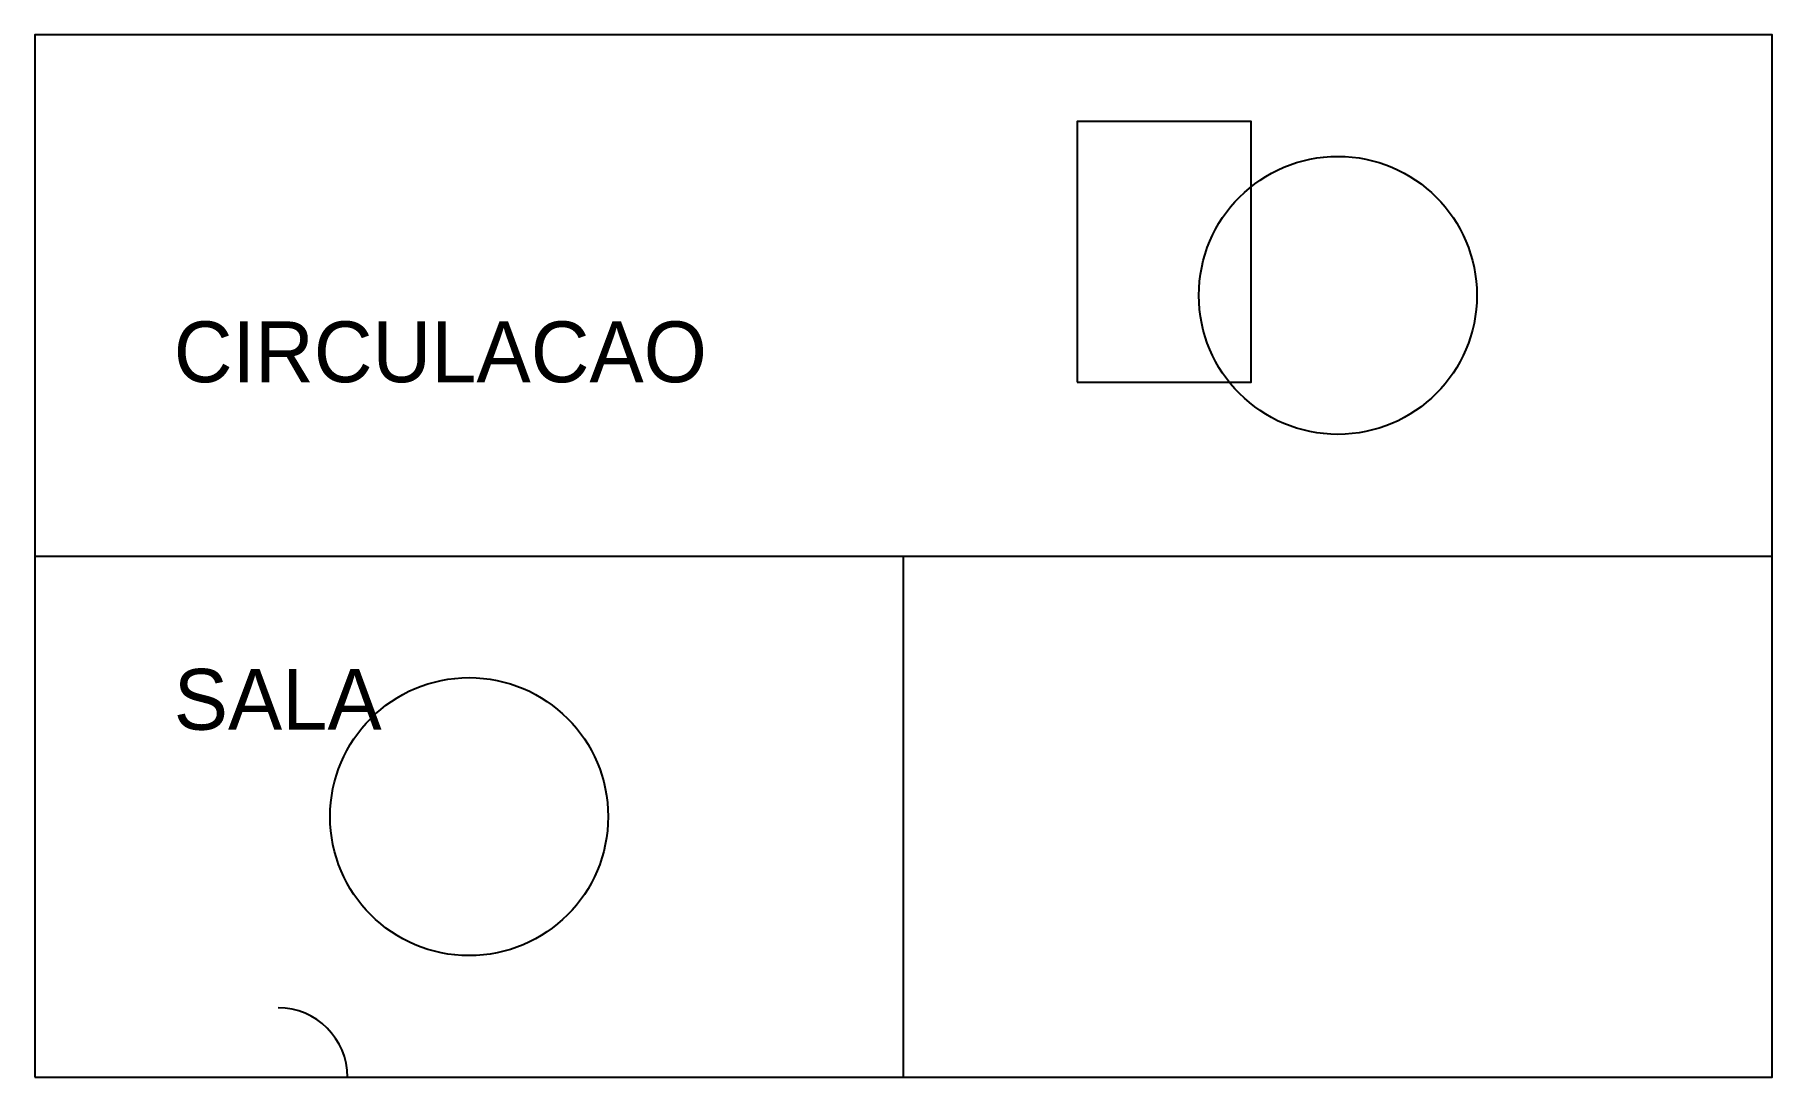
# Model space of a CAD drawing. Header units: metres. Extents: x 0 to 100, y 0 to 60.
import ezdxf

# ---------------------------------------------------------------- set-up
doc = ezdxf.new("R2010")
doc.units = ezdxf.units.M
for name, color, linetype in [('MOBILIARIO', 3, 'Continuous'), ('PAREDES', 7, 'Continuous'), ('PORTAS', 1, 'Continuous')]:
    doc.layers.add(name, color=color, linetype=linetype)

msp = doc.modelspace()

# ---------------------------------------------------------------- linework, layer by layer
at = {"layer": 'MOBILIARIO'}
msp.add_lwpolyline([(60, 40), (70, 40), (70, 55), (60, 55)], close=True, dxfattribs=at)
for centre in [(75, 45), (25, 15)]:
    msp.add_circle(centre, 8, dxfattribs=at)
at = {"layer": 'PAREDES'}
for p, q in [((0, 30), (100, 30)), ((50, 0), (50, 30))]:
    msp.add_line(p, q, dxfattribs=at)
msp.add_lwpolyline([(0, 0), (100, 0), (100, 60), (0, 60)], close=True, dxfattribs=at)
at = {"layer": 'PORTAS'}
msp.add_line((10, 0), (14, 0), dxfattribs=at)
msp.add_arc((14, 0), 4, 0, 90, dxfattribs=at)

# ---------------------------------------------------------------- texts
at = {"layer": 'PAREDES'}
for s, p in [('CIRCULACAO', (8, 40)), ('SALA', (8, 20))]:
    msp.add_text(s, height=3.5, dxfattribs=at).set_placement(p)

doc.saveas('drawing.dxf')
